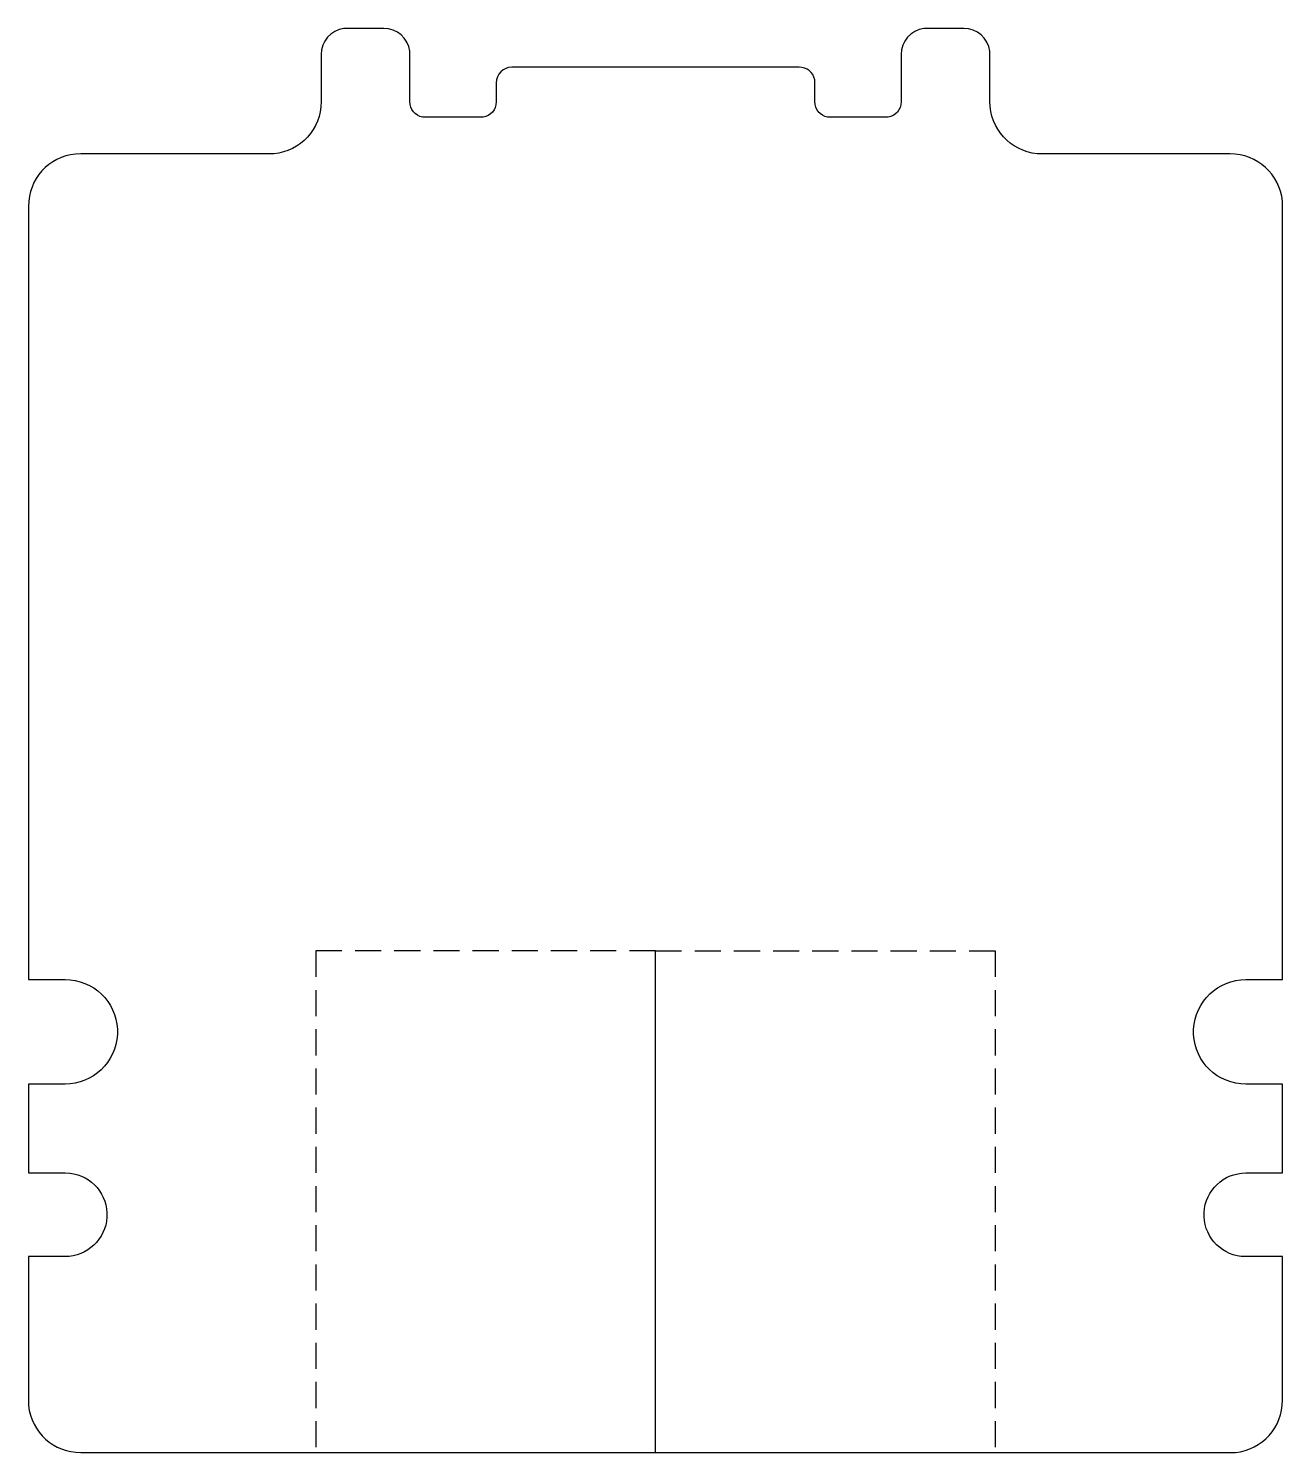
# Model space of a CAD drawing. Header units: millimetres. Extents: x -12 to 12, y -13.6 to 13.6.
import ezdxf

# ---------------------------------------------------------------- set-up
doc = ezdxf.new("R2010")
doc.units = ezdxf.units.MM
doc.linetypes.add('DASHED', pattern=[0.75, 0.5, -0.25])
doc.layers.get('0').update_dxf_attribs({"linetype": 'CONTINUOUS'})
doc.layers.add('1', color=7, linetype='DASHED')

msp = doc.modelspace()

# ---------------------------------------------------------------- linework, layer by layer
msp.add_line((0, -13.625), (0, -4.025))
msp.add_lwpolyline([(-4.702139, 13.190545, 0.379641547), (-5.2, 13.625), (-5.9, 13.625), (-5.965545, 13.622861, 0.379641547), (-6.4, 13.125), (-6.4, 12.225), (-6.402407, 12.126746, -0.387543047), (-7.4, 11.225), (-11, 11.225), (-11.098254, 11.222593, 0.387543047), (-12, 10.225), (-12, -4.575), (-11.3, -4.575), (-11.201746, -4.577407, -0.953289523), (-11.3, -6.575), (-12, -6.575), (-12, -8.275), (-11.3, -8.275), (-11.210145, -8.277515, -0.947000518), (-11.3, -9.875), (-12, -9.875), (-12, -12.625), (-11.997593, -12.723254, 0.387543047), (-11, -13.625), (11, -13.625), (11.098254, -13.622593, 0.387543047), (12, -12.625), (12, -9.875), (11.3, -9.875), (11.210145, -9.872485, -0.947000518), (11.3, -8.275), (12, -8.275), (12, -6.575), (11.3, -6.575), (11.201746, -6.572593, -0.953289523), (11.3, -4.575), (12, -4.575), (12, 10.225), (11.997593, 10.323254, 0.387543047), (11, 11.225), (7.4, 11.225), (7.301746, 11.227407, -0.387543047), (6.4, 12.225), (6.4, 13.125), (6.397861, 13.190545, 0.379641547), (5.9, 13.625), (5.2, 13.625), (5.134455, 13.622861, 0.379641547), (4.7, 13.125), (4.7, 12.225), (4.697118, 12.1659, -0.365510416), (4.4, 11.925), (4.3, 11.925), (3.35, 11.925), (3.2909, 11.927882, -0.365510416), (3.05, 12.225), (3.05, 12.585), (3.047118, 12.6441, 0.365510416), (2.75, 12.885), (-2.75, 12.885, 0.414213333), (-3.05, 12.585), (-3.05, 12.225), (-3.052882, 12.1659, -0.365510416), (-3.35, 11.925), (-4.3, 11.925), (-4.4, 11.925), (-4.4591, 11.927882, -0.365510416), (-4.7, 12.225), (-4.7, 13.125)], format="xyb", close=True)
at = {"layer": '1'}
for p, q in [((0, -4.025), (-6.5, -4.025)), ((-6.5, -4.025), (-6.5, -13.625)), ((0, -4.025), (6.5, -4.025)), ((6.5, -4.025), (6.5, -13.625))]:
    msp.add_line(p, q, dxfattribs=at)

doc.saveas('drawing.dxf')
